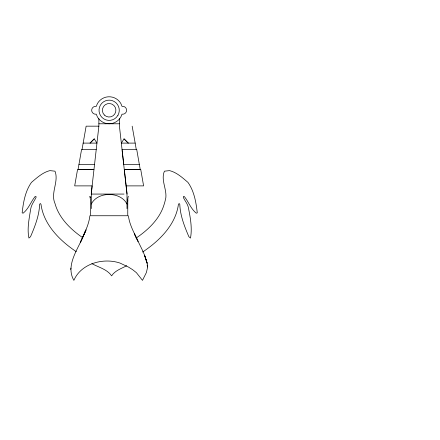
<?xml version="1.0" encoding="UTF-8"?>
<svg xmlns="http://www.w3.org/2000/svg" width="440" height="440" viewBox="0 0 440 440"><rect width="100%" height="100%" fill="white"/><g stroke="black" fill="none" stroke-linecap="round" stroke-linejoin="round"><path stroke-width="0.66" d="M90.349 197.769A5.066 0.66 -90 0 0 89.881 196.306L90.519 200.007L90.541 215.749L127.754 215.749L127.776 200.007M105.628 123.778L105.65 123.316A13.508 13.508 0 0 1 97.449 117.024L96.25 114.136L95.634 114.219A3.949 3.949 0 0 1 91.685 110.27A3.949 3.949 0 0 1 95.634 106.321L96.25 106.403L97.449 103.516A13.508 13.508 0 0 1 120.846 103.516L122.04 106.403L122.656 106.321A3.949 3.949 0 0 1 126.605 110.27A3.949 3.949 0 0 1 122.656 114.219L122.04 114.136L120.846 117.024A13.508 13.508 0 0 1 112.64 123.316L109.148 123.778L105.65 123.316M94.534 164.555L78.909 164.555L78.062 169.571L93.968 169.571L77.545 169.538L74.684 185.884L92.125 185.884L91.3 194.068L124.014 194.068M98.874 118.641L98.874 126.165L91.3 193.171L91.3 208.599M89.881 215.749C88.853 225.313 83.969 233.882 80.272 242.611L83.798 234.955M128.409 215.749C129.459 224.928 134.371 233.057 138.045 241.373L134.393 233.871L142.461 250.267L144.551 255.195L147.136 263.203L147.675 267.003L146.361 272.591L142.489 280.363L136.389 272.663L132.638 269.682L128.409 267.036L119.983 263.06C103.384 257.466 81.153 263.439 73.871 280.363C65.175 265.249 78.331 248.864 83.716 235.109M82.043 149.446L86.136 126.165L98.874 126.165M78.942 164.522L81.576 149.446L96.239 149.446M70.62 269.467L70.939 268.125M91.3 204.056C97.675 191.285 120.615 191.285 126.99 204.056M83.133 236.302L85.734 230.285M83.991 234.537L86.047 229.878L83.424 235.796M124.042 138.87L128.255 143.105L124.036 138.87L121.336 143.105L126.99 194.068M126.99 208.599L126.99 193.171L124.322 169.571L140.228 169.571L139.381 164.555L123.756 164.555L122.177 150.557M94.248 138.87L90.035 143.105L94.254 138.87L96.96 143.105L83.116 143.105M142.593 252.049C159.198 241.038 175.714 224.906 178.431 204.27L179.163 203.511L179.795 204.358C180.219 215.677 184.47 226.407 188.87 236.693L190.493 238.073C192.39 227.887 190.262 217.14 188.254 207.009C187.363 203.462 184.811 200.761 183.37 197.483L183.431 196.465L184.344 196.548C188.601 201.861 190.795 208.797 196.268 213.18L197.274 212.878C196.108 202.439 194.2 191.169 187.963 182.402C182.402 177.683 176.803 172.453 169.538 170.615L164.423 171.182C160.699 179.68 166.755 188.815 165.853 197.621C165.341 200.134 164.747 202.631 163.922 205.062C159.555 219.142 147.961 230.054 136.109 238.073M126.693 265.694C121.473 268.571 114.989 270.54 111.639 275.858C107.118 269.214 98.533 267.35 91.883 263.632M124.322 169.571L140.751 169.538L143.605 185.884L126.165 185.884M98.874 123.778L119.422 123.778M136.246 149.446L135.168 143.105L121.336 143.105L119.422 126.165L119.422 118.641M122.051 149.446L136.719 149.446L139.348 164.522M82.759 237.727C70.697 229.422 58.977 218.103 54.995 203.511C50.242 192.94 59.114 181.605 54.995 171.182L49.88 170.615C42.614 172.453 37.015 177.683 31.455 182.402C25.218 191.169 23.309 202.439 22.143 212.878L23.15 213.18C28.622 208.797 30.817 201.861 35.074 196.548L35.987 196.465L36.047 197.483C34.15 201.344 31.213 204.809 30.641 209.231C29.194 218.686 26.95 228.641 28.925 238.073L30.542 236.693C34.942 226.407 39.199 215.677 39.622 204.358L40.255 203.511L40.986 204.27C43.659 224.67 59.884 240.708 76.274 251.674M147.087 265.029L147.675 267.003M132.154 126.165L135.174 143.105M112.64 123.316L112.662 123.778M127.754 201.3A5.005 0.654 -90 0 1 128.409 196.317M117.92 115.335L116.309 117.436A10.131 10.131 0 0 1 99.627 113.735A10.131 10.131 0 0 1 110.028 100.177A10.131 10.131 0 0 1 117.92 115.335M145.97 259.529L144.551 255.195L147.136 263.203L145.97 259.529M104.368 115.044A6.754 6.754 0 0 0 115.671 112.019A6.754 6.754 0 0 0 107.399 103.747A6.754 6.754 0 0 0 104.368 115.044"/></g></svg>
